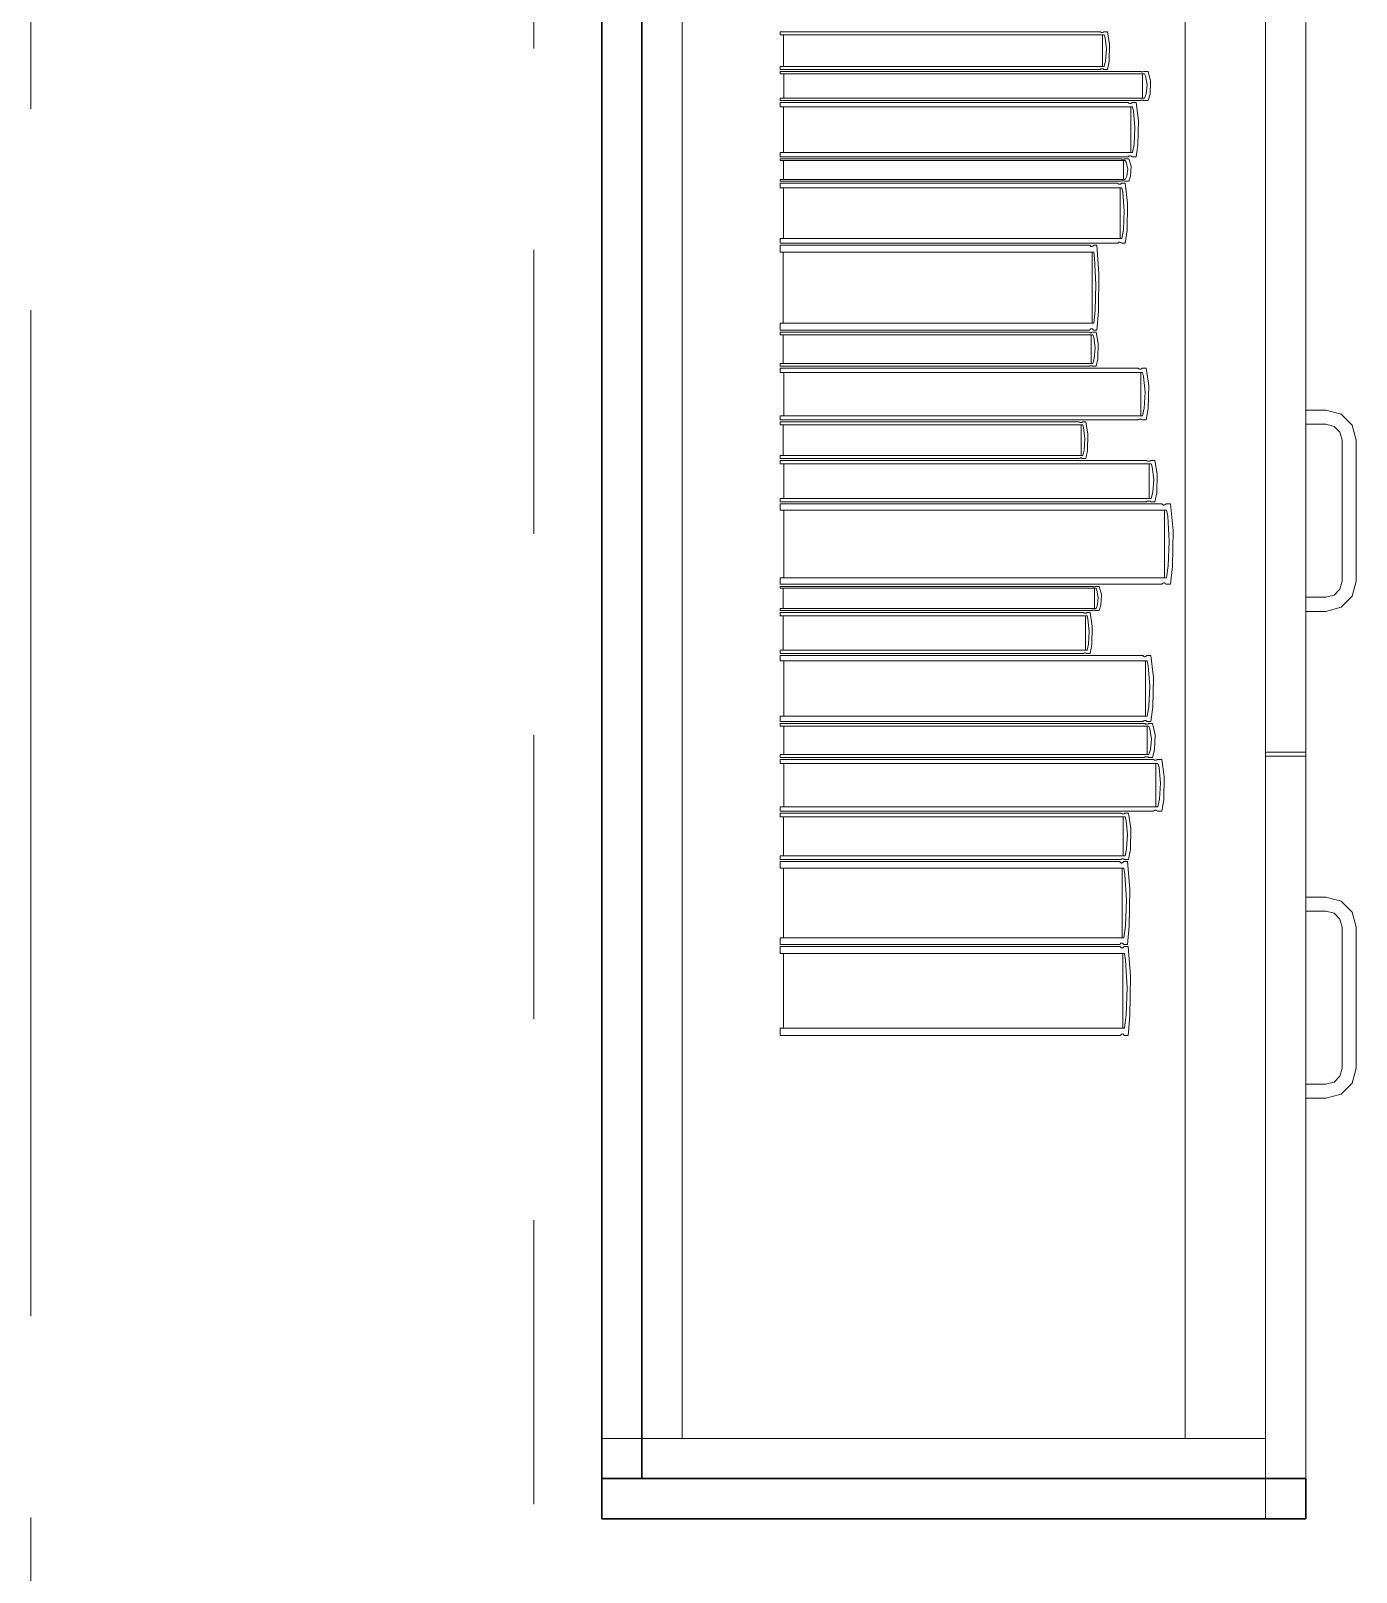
# Model space of a CAD drawing. Header units: inches. Extents: x -38 to 5698, y -33 to 92.
# Drawn here: x 115.82 to 116.479, y 38.123 to 38.889 of the extents above; entities that cross this region are included whole.
import ezdxf

# ---------------------------------------------------------------- set-up
doc = ezdxf.new("R2010")
doc.units = ezdxf.units.IN
doc.header["$MEASUREMENT"] = 0
doc.set_wipeout_variables(frame=1)
for name, pattern in [('Hidden Line', [0.195611, 0.141111, -0.0545]), ('Punto & Raya', [0.65, 0.5, -0.075, 0, -0.075]), ('Wipeout_Contour', [1, 0, -1])]:
    doc.linetypes.add(name, pattern=pattern)
for name, color, linetype in [('02 _ ARQ _ ALB _ Ejes Generales', 7, 'Continuous'), ('08 _ STR _ EXT _ 09 Vigas', 7, 'Continuous'), ('Interior - Mobiliario', 7, 'Continuous')]:
    doc.layers.add(name, color=color, linetype=linetype)

msp = doc.modelspace()

# ---------------------------------------------------------------- linework, layer by layer
at = {"layer": '02 _ ARQ _ ALB _ Ejes Generales', "color": 252, "linetype": 'Punto & Raya', "lineweight": 13}
msp.add_line((115.82, 3.05001), (115.82, 44.9), dxfattribs=at)
at = {"layer": '08 _ STR _ EXT _ 09 Vigas', "color": 251, "linetype": 'Hidden Line', "lineweight": 13}
msp.add_line((116.07, 30.2), (116.07, 39.4), dxfattribs=at)
at = {"layer": 'Interior - Mobiliario', "color": 175, "linetype": 'Continuous', "lineweight": 13}
for p, q in [((116.12373, 39.62933), (116.12373, 38.16933)), ((116.43373, 38.16933), (116.43373, 39.62933)), ((116.14373, 38.18933), (116.14373, 39.60933)), ((116.39373, 39.60933), (116.39373, 38.18933)), ((116.43373, 38.18933), (116.43373, 39.60933)), ((116.3515, 38.88833), (116.19239, 38.88833)), ((116.19239, 38.88833), (116.19239, 38.88684)), ((116.19239, 38.88684), (116.35344, 38.88684)), ((116.19402, 38.88684), (116.19402, 38.87117)), ((116.35159, 38.88826), (116.3515, 38.88833)), ((116.3518, 38.88814), (116.35159, 38.88826)), ((116.35202, 38.88806), (116.3518, 38.88814)), ((116.35226, 38.88802), (116.35202, 38.88806)), ((116.3525, 38.88802), (116.35226, 38.88802)), ((116.35273, 38.88805), (116.3525, 38.88802)), ((116.35263, 38.87117), (116.35263, 38.88684)), ((116.35296, 38.88812), (116.35273, 38.88805)), ((116.35317, 38.88823), (116.35296, 38.88812)), ((116.3533, 38.88833), (116.35317, 38.88823)), ((116.35507, 38.88833), (116.3533, 38.88833)), ((116.35344, 38.88684), (116.35393, 38.88542)), ((116.35393, 38.88542), (116.35461, 38.87971)), ((116.35616, 38.88211), (116.35507, 38.88833)), ((116.35596, 38.87377), (116.35616, 38.88211)), ((116.43373, 38.88933), (116.43373, 38.53033)), ((116.45373, 38.88933), (116.45373, 38.53033)), ((116.35461, 38.87971), (116.35419, 38.87397)), ((116.35344, 38.87117), (116.19239, 38.87117)), ((116.19239, 38.87117), (116.19239, 38.86968)), ((116.19239, 38.86968), (116.3515, 38.86968)), ((116.37131, 38.86868), (116.19239, 38.86868)), ((116.19239, 38.86868), (116.19239, 38.86752)), ((116.19239, 38.86752), (116.37349, 38.86752)), ((116.19422, 38.86752), (116.19422, 38.85532)), ((116.3515, 38.86968), (116.35163, 38.86978)), ((116.35163, 38.86978), (116.35184, 38.86989)), ((116.35184, 38.86989), (116.35207, 38.86996)), ((116.35207, 38.86996), (116.35231, 38.86999)), ((116.35231, 38.86999), (116.35255, 38.86999)), ((116.35255, 38.86999), (116.35278, 38.86995)), ((116.35278, 38.86995), (116.35301, 38.86987)), ((116.35301, 38.86987), (116.35321, 38.86975)), ((116.35321, 38.86975), (116.3533, 38.86968)), ((116.3533, 38.86968), (116.35507, 38.86968)), ((116.35419, 38.87397), (116.35344, 38.87117)), ((116.35507, 38.86968), (116.35596, 38.87377)), ((116.37141, 38.86863), (116.37131, 38.86868)), ((116.37164, 38.86854), (116.37141, 38.86863)), ((116.37189, 38.86848), (116.37164, 38.86854)), ((116.37215, 38.86844), (116.37189, 38.86848)), ((116.37242, 38.86844), (116.37215, 38.86844)), ((116.37269, 38.86847), (116.37242, 38.86844)), ((116.37258, 38.85532), (116.37258, 38.86752)), ((116.37294, 38.86852), (116.37269, 38.86847)), ((116.37318, 38.8686), (116.37294, 38.86852)), ((116.37333, 38.86868), (116.37318, 38.8686)), ((116.37532, 38.86868), (116.37333, 38.86868)), ((116.37349, 38.86752), (116.37403, 38.86642)), ((116.37655, 38.86384), (116.37532, 38.86868)), ((116.37403, 38.86642), (116.3748, 38.86197)), ((116.3748, 38.86197), (116.37433, 38.8575)), ((116.37632, 38.85735), (116.37655, 38.86384)), ((116.37349, 38.85532), (116.19239, 38.85532)), ((116.19239, 38.85532), (116.19239, 38.85416)), ((116.19239, 38.85416), (116.37131, 38.85416)), ((116.36543, 38.85316), (116.19239, 38.85316)), ((116.19239, 38.85316), (116.19239, 38.85101)), ((116.36553, 38.85306), (116.36543, 38.85316)), ((116.36575, 38.85289), (116.36553, 38.85306)), ((116.36599, 38.85278), (116.36575, 38.85289)), ((116.36625, 38.85272), (116.36599, 38.85278)), ((116.36651, 38.85271), (116.36625, 38.85272)), ((116.36677, 38.85276), (116.36651, 38.85271)), ((116.36701, 38.85286), (116.36677, 38.85276)), ((116.36724, 38.85302), (116.36701, 38.85286)), ((116.36739, 38.85316), (116.36724, 38.85302)), ((116.36931, 38.85316), (116.36739, 38.85316)), ((116.3705, 38.84418), (116.36931, 38.85316)), ((116.37131, 38.85416), (116.37146, 38.85424)), ((116.37146, 38.85424), (116.37169, 38.85432)), ((116.37169, 38.85432), (116.37195, 38.85438)), ((116.37195, 38.85438), (116.37221, 38.85441)), ((116.37221, 38.85441), (116.37248, 38.8544)), ((116.37248, 38.8544), (116.37275, 38.85437)), ((116.37275, 38.85437), (116.373, 38.85431)), ((116.373, 38.85431), (116.37323, 38.85422)), ((116.37323, 38.85422), (116.37333, 38.85416)), ((116.37333, 38.85416), (116.37532, 38.85416)), ((116.37433, 38.8575), (116.37349, 38.85532)), ((116.37532, 38.85416), (116.37632, 38.85735)), ((116.19239, 38.85101), (116.36754, 38.85101)), ((116.36666, 38.85101), (116.19416, 38.85101)), ((116.19416, 38.85101), (116.19416, 38.82839)), ((116.36666, 38.82839), (116.36666, 38.85101)), ((116.36754, 38.85101), (116.36807, 38.84897)), ((116.36807, 38.84897), (116.3688, 38.84071)), ((116.37028, 38.83214), (116.3705, 38.84418)), ((116.3688, 38.84071), (116.36835, 38.83242)), ((116.36754, 38.82839), (116.19239, 38.82839)), ((116.19239, 38.82839), (116.19239, 38.82623)), ((116.19416, 38.82839), (116.36666, 38.82839)), ((116.36835, 38.83242), (116.36754, 38.82839)), ((116.36931, 38.82623), (116.37028, 38.83214)), ((116.19239, 38.82623), (116.36543, 38.82623)), ((116.36186, 38.82523), (116.19239, 38.82523)), ((116.19239, 38.82523), (116.19239, 38.82435)), ((116.19239, 38.82435), (116.36393, 38.82435)), ((116.19412, 38.82435), (116.19412, 38.81501)), ((116.36196, 38.82519), (116.36186, 38.82523)), ((116.36217, 38.82512), (116.36196, 38.82519)), ((116.36241, 38.82508), (116.36217, 38.82512)), ((116.36266, 38.82505), (116.36241, 38.82508)), ((116.36292, 38.82505), (116.36266, 38.82505)), ((116.36317, 38.82507), (116.36292, 38.82505)), ((116.36306, 38.81501), (116.36306, 38.82435)), ((116.36341, 38.82511), (116.36317, 38.82507)), ((116.36364, 38.82518), (116.36341, 38.82511)), ((116.36378, 38.82523), (116.36364, 38.82518)), ((116.36566, 38.82523), (116.36378, 38.82523)), ((116.36393, 38.82435), (116.36444, 38.8235)), ((116.36444, 38.8235), (116.36517, 38.8201)), ((116.36543, 38.82623), (116.36557, 38.82638)), ((116.36557, 38.82638), (116.3658, 38.82653)), ((116.36683, 38.82153), (116.36566, 38.82523)), ((116.3658, 38.82653), (116.36605, 38.82664)), ((116.36605, 38.82664), (116.36631, 38.82669)), ((116.36631, 38.82669), (116.36657, 38.82668)), ((116.36657, 38.82668), (116.36682, 38.82662)), ((116.36661, 38.81656), (116.36683, 38.82153)), ((116.36682, 38.82662), (116.36707, 38.8265)), ((116.36707, 38.8265), (116.36729, 38.82634)), ((116.36729, 38.82634), (116.36739, 38.82623)), ((116.36739, 38.82623), (116.36931, 38.82623)), ((116.36393, 38.81501), (116.19239, 38.81501)), ((116.19239, 38.81501), (116.19239, 38.81412)), ((116.19239, 38.81412), (116.36186, 38.81412)), ((116.36022, 38.81312), (116.19239, 38.81312)), ((116.19239, 38.81312), (116.19239, 38.81073)), ((116.36032, 38.813), (116.36022, 38.81312)), ((116.36186, 38.81412), (116.362, 38.81418)), ((116.36212, 38.81312), (116.36198, 38.81296)), ((116.362, 38.81418), (116.36223, 38.81424)), ((116.36399, 38.81312), (116.36212, 38.81312)), ((116.36223, 38.81424), (116.36247, 38.81429)), ((116.36247, 38.81429), (116.36272, 38.81431)), ((116.36272, 38.81431), (116.36297, 38.8143)), ((116.36297, 38.8143), (116.36322, 38.81428)), ((116.36322, 38.81428), (116.36346, 38.81423)), ((116.36346, 38.81423), (116.36368, 38.81416)), ((116.36368, 38.81416), (116.36378, 38.81412)), ((116.36378, 38.81412), (116.36566, 38.81412)), ((116.36473, 38.81667), (116.36393, 38.81501)), ((116.36514, 38.80317), (116.36399, 38.81312)), ((116.36517, 38.8201), (116.36473, 38.81667)), ((116.36566, 38.81412), (116.36661, 38.81656)), ((116.19239, 38.81073), (116.36227, 38.81073)), ((116.19411, 38.81073), (116.19411, 38.78567)), ((116.36053, 38.81282), (116.36032, 38.813)), ((116.36077, 38.8127), (116.36053, 38.81282)), ((116.36102, 38.81263), (116.36077, 38.8127)), ((116.36127, 38.81262), (116.36102, 38.81263)), ((116.36152, 38.81268), (116.36127, 38.81262)), ((116.36141, 38.78567), (116.36141, 38.81073)), ((116.36176, 38.81279), (116.36152, 38.81268)), ((116.36198, 38.81296), (116.36176, 38.81279)), ((116.36227, 38.81073), (116.36278, 38.80847)), ((116.36278, 38.80847), (116.3635, 38.79932)), ((116.3635, 38.79932), (116.36306, 38.79014)), ((116.36493, 38.78983), (116.36514, 38.80317)), ((116.36306, 38.79014), (116.36227, 38.78567)), ((116.36227, 38.78567), (116.19239, 38.78567)), ((116.19239, 38.78567), (116.19239, 38.78329)), ((116.19239, 38.78329), (116.36022, 38.78329)), ((116.36022, 38.78329), (116.36036, 38.78345)), ((116.36036, 38.78345), (116.36058, 38.78362)), ((116.36058, 38.78362), (116.36082, 38.78373)), ((116.36082, 38.78373), (116.36107, 38.78378)), ((116.36107, 38.78378), (116.36133, 38.78378)), ((116.36133, 38.78378), (116.36158, 38.78371)), ((116.36158, 38.78371), (116.36181, 38.78358)), ((116.36181, 38.78358), (116.36203, 38.7834)), ((116.36203, 38.7834), (116.36212, 38.78329)), ((116.36212, 38.78329), (116.36399, 38.78329)), ((116.36399, 38.78329), (116.36493, 38.78983)), ((116.34637, 38.78229), (116.19239, 38.78229)), ((116.19239, 38.78229), (116.19239, 38.77891)), ((116.19239, 38.77891), (116.34826, 38.77891)), ((116.19397, 38.77891), (116.19397, 38.74347)), ((116.34646, 38.78212), (116.34637, 38.78229)), ((116.34666, 38.78187), (116.34646, 38.78212)), ((116.34688, 38.78169), (116.34666, 38.78187)), ((116.3471, 38.78159), (116.34688, 38.78169)), ((116.34734, 38.78158), (116.3471, 38.78159)), ((116.34757, 38.78166), (116.34734, 38.78158)), ((116.34747, 38.74347), (116.34747, 38.77891)), ((116.34779, 38.78182), (116.34757, 38.78166)), ((116.34799, 38.78206), (116.34779, 38.78182)), ((116.34812, 38.78229), (116.34799, 38.78206)), ((116.34983, 38.78229), (116.34812, 38.78229)), ((116.34826, 38.77891), (116.34872, 38.77571)), ((116.34872, 38.77571), (116.34938, 38.76277)), ((116.35089, 38.76822), (116.34983, 38.78229)), ((116.35069, 38.74935), (116.35089, 38.76822)), ((116.34938, 38.76277), (116.34898, 38.74979)), ((116.34898, 38.74979), (116.34826, 38.74347)), ((116.34983, 38.74009), (116.35069, 38.74935)), ((116.34826, 38.74347), (116.19239, 38.74347)), ((116.19239, 38.74347), (116.19239, 38.74009)), ((116.19239, 38.74009), (116.34637, 38.74009)), ((116.346, 38.73909), (116.19239, 38.73909)), ((116.19239, 38.73909), (116.19239, 38.73773)), ((116.19239, 38.73773), (116.34787, 38.73773)), ((116.19396, 38.73773), (116.19396, 38.72347)), ((116.34608, 38.73903), (116.346, 38.73909)), ((116.34628, 38.73892), (116.34608, 38.73903)), ((116.3465, 38.73885), (116.34628, 38.73892)), ((116.34637, 38.74009), (116.3465, 38.74032)), ((116.3465, 38.74032), (116.34671, 38.74056)), ((116.34672, 38.73881), (116.3465, 38.73885)), ((116.34671, 38.74056), (116.34693, 38.74072)), ((116.34696, 38.73881), (116.34672, 38.73881)), ((116.34693, 38.74072), (116.34716, 38.7408)), ((116.34719, 38.73884), (116.34696, 38.73881)), ((116.34709, 38.72347), (116.34709, 38.73773)), ((116.34716, 38.7408), (116.34739, 38.74079)), ((116.3474, 38.7389), (116.34719, 38.73884)), ((116.34739, 38.74079), (116.34762, 38.74069)), ((116.34761, 38.739), (116.3474, 38.7389)), ((116.34774, 38.73909), (116.34761, 38.739)), ((116.34762, 38.74069), (116.34783, 38.74051)), ((116.34944, 38.73909), (116.34774, 38.73909)), ((116.34783, 38.74051), (116.34803, 38.74026)), ((116.34787, 38.73773), (116.34834, 38.73645)), ((116.34803, 38.74026), (116.34812, 38.74009)), ((116.34812, 38.74009), (116.34983, 38.74009)), ((116.34834, 38.73645), (116.34899, 38.73124)), ((116.3505, 38.73343), (116.34944, 38.73909)), ((116.34899, 38.73124), (116.34859, 38.72601)), ((116.3503, 38.72584), (116.3505, 38.73343)), ((116.34787, 38.72347), (116.19239, 38.72347)), ((116.19239, 38.72347), (116.19239, 38.72211)), ((116.19239, 38.72211), (116.346, 38.72211)), ((116.346, 38.72211), (116.34613, 38.7222)), ((116.34613, 38.7222), (116.34633, 38.7223)), ((116.34633, 38.7223), (116.34655, 38.72236)), ((116.34655, 38.72236), (116.34678, 38.72239)), ((116.34678, 38.72239), (116.34701, 38.72239)), ((116.34701, 38.72239), (116.34723, 38.72235)), ((116.34723, 38.72235), (116.34745, 38.72228)), ((116.34745, 38.72228), (116.34765, 38.72218)), ((116.34765, 38.72218), (116.34774, 38.72211)), ((116.34774, 38.72211), (116.34944, 38.72211)), ((116.34859, 38.72601), (116.34787, 38.72347)), ((116.34944, 38.72211), (116.3503, 38.72584)), ((116.37038, 38.72111), (116.19239, 38.72111)), ((116.19239, 38.72111), (116.19239, 38.71906)), ((116.19239, 38.71906), (116.37256, 38.71906)), ((116.19421, 38.71906), (116.19421, 38.69751)), ((116.37048, 38.72101), (116.37038, 38.72111)), ((116.37071, 38.72086), (116.37048, 38.72101)), ((116.37096, 38.72075), (116.37071, 38.72086)), ((116.37123, 38.72069), (116.37096, 38.72075)), ((116.3715, 38.72068), (116.37123, 38.72069)), ((116.37176, 38.72073), (116.3715, 38.72068)), ((116.37165, 38.69751), (116.37165, 38.71906)), ((116.37201, 38.72083), (116.37176, 38.72073)), ((116.37225, 38.72097), (116.37201, 38.72083)), ((116.3724, 38.72111), (116.37225, 38.72097)), ((116.37438, 38.72111), (116.3724, 38.72111)), ((116.37256, 38.71906), (116.3731, 38.71711)), ((116.3731, 38.71711), (116.37386, 38.70925)), ((116.3756, 38.71256), (116.37438, 38.72111)), ((116.37386, 38.70925), (116.37339, 38.70135)), ((116.37537, 38.70108), (116.3756, 38.71256)), ((116.37339, 38.70135), (116.37256, 38.69751)), ((116.37438, 38.69546), (116.37537, 38.70108)), ((116.46373, 38.70033), (116.45373, 38.70033)), ((116.45373, 38.70033), (116.45373, 38.69333)), ((116.47123, 38.69832), (116.46373, 38.70033)), ((116.47672, 38.69283), (116.47123, 38.69832)), ((116.37256, 38.69751), (116.19239, 38.69751)), ((116.19239, 38.69751), (116.19239, 38.69546)), ((116.19239, 38.69546), (116.37038, 38.69546)), ((116.34101, 38.69446), (116.19239, 38.69446)), ((116.19239, 38.69446), (116.19239, 38.693)), ((116.19239, 38.693), (116.34282, 38.693)), ((116.19391, 38.693), (116.19391, 38.67772)), ((116.34109, 38.69439), (116.34101, 38.69446)), ((116.34128, 38.69428), (116.34109, 38.69439)), ((116.34149, 38.6942), (116.34128, 38.69428)), ((116.34171, 38.69416), (116.34149, 38.6942)), ((116.34194, 38.69415), (116.34171, 38.69416)), ((116.34216, 38.69419), (116.34194, 38.69415)), ((116.34206, 38.67772), (116.34206, 38.693)), ((116.34237, 38.69426), (116.34216, 38.69419)), ((116.34257, 38.69436), (116.34237, 38.69426)), ((116.34269, 38.69446), (116.34257, 38.69436)), ((116.34434, 38.69446), (116.34269, 38.69446)), ((116.34282, 38.693), (116.34327, 38.69162)), ((116.34327, 38.69162), (116.34391, 38.68604)), ((116.34536, 38.68839), (116.34434, 38.69446)), ((116.37038, 38.69546), (116.37053, 38.69559)), ((116.37053, 38.69559), (116.37077, 38.69574)), ((116.37077, 38.69574), (116.37102, 38.69584)), ((116.37102, 38.69584), (116.37129, 38.69589)), ((116.37129, 38.69589), (116.37155, 38.69588)), ((116.37155, 38.69588), (116.37182, 38.69582)), ((116.37182, 38.69582), (116.37207, 38.69571)), ((116.37207, 38.69571), (116.3723, 38.69556)), ((116.3723, 38.69556), (116.3724, 38.69546)), ((116.3724, 38.69546), (116.37438, 38.69546)), ((116.45373, 38.69333), (116.46373, 38.69333)), ((116.46373, 38.69333), (116.46773, 38.69226)), ((116.46773, 38.69226), (116.47066, 38.68933)), ((116.47873, 38.68533), (116.47672, 38.69283)), ((116.34391, 38.68604), (116.34352, 38.68044)), ((116.34517, 38.68025), (116.34536, 38.68839)), ((116.47066, 38.68933), (116.47173, 38.68533)), ((116.47173, 38.68533), (116.47173, 38.61533)), ((116.47873, 38.61533), (116.47873, 38.68533)), ((116.34282, 38.67772), (116.19239, 38.67772)), ((116.19239, 38.67772), (116.19239, 38.67626)), ((116.19239, 38.67626), (116.34101, 38.67626)), ((116.37454, 38.67526), (116.19239, 38.67526)), ((116.19239, 38.67526), (116.19239, 38.67363)), ((116.34101, 38.67626), (116.34113, 38.67636)), ((116.34113, 38.67636), (116.34133, 38.67647)), ((116.34133, 38.67647), (116.34154, 38.67653)), ((116.34154, 38.67653), (116.34176, 38.67657)), ((116.34176, 38.67657), (116.34199, 38.67656)), ((116.34199, 38.67656), (116.34221, 38.67652)), ((116.34221, 38.67652), (116.34241, 38.67645)), ((116.34241, 38.67645), (116.34261, 38.67633)), ((116.34261, 38.67633), (116.34269, 38.67626)), ((116.34269, 38.67626), (116.34434, 38.67626)), ((116.34352, 38.68044), (116.34282, 38.67772)), ((116.34434, 38.67626), (116.34517, 38.68025)), ((116.37465, 38.67518), (116.37454, 38.67526)), ((116.37488, 38.67506), (116.37465, 38.67518)), ((116.37661, 38.67526), (116.37645, 38.67515)), ((116.37863, 38.67526), (116.37661, 38.67526)), ((116.37988, 38.66844), (116.37863, 38.67526)), ((116.19239, 38.67363), (116.37677, 38.67363)), ((116.19425, 38.67363), (116.19425, 38.65645)), ((116.37514, 38.67497), (116.37488, 38.67506)), ((116.37541, 38.67493), (116.37514, 38.67497)), ((116.37568, 38.67492), (116.37541, 38.67493)), ((116.37595, 38.67496), (116.37568, 38.67492)), ((116.37584, 38.65645), (116.37584, 38.67363)), ((116.37621, 38.67504), (116.37595, 38.67496)), ((116.37645, 38.67515), (116.37621, 38.67504)), ((116.37677, 38.67363), (116.37732, 38.67208)), ((116.37732, 38.67208), (116.3781, 38.66581)), ((116.37965, 38.6593), (116.37988, 38.66844)), ((116.3781, 38.66581), (116.37762, 38.65951)), ((116.37677, 38.65645), (116.19239, 38.65645)), ((116.19239, 38.65645), (116.19239, 38.65481)), ((116.19239, 38.65481), (116.37454, 38.65481)), ((116.38214, 38.65381), (116.19239, 38.65381)), ((116.19239, 38.65381), (116.19239, 38.65061)), ((116.37454, 38.65481), (116.3747, 38.65492)), ((116.3747, 38.65492), (116.37494, 38.65504)), ((116.37494, 38.65504), (116.3752, 38.65512)), ((116.3752, 38.65512), (116.37547, 38.65516)), ((116.37547, 38.65516), (116.37574, 38.65515)), ((116.37574, 38.65515), (116.37601, 38.6551)), ((116.37601, 38.6551), (116.37627, 38.65502)), ((116.37627, 38.65502), (116.3765, 38.65489)), ((116.3765, 38.65489), (116.37661, 38.65481)), ((116.37661, 38.65481), (116.37863, 38.65481)), ((116.37762, 38.65951), (116.37677, 38.65645)), ((116.37863, 38.65481), (116.37965, 38.6593)), ((116.38225, 38.65366), (116.38214, 38.65381)), ((116.38249, 38.65342), (116.38225, 38.65366)), ((116.38276, 38.65325), (116.38249, 38.65342)), ((116.38304, 38.65315), (116.38276, 38.65325)), ((116.38333, 38.65314), (116.38304, 38.65315)), ((116.38361, 38.65322), (116.38333, 38.65314)), ((116.38388, 38.65337), (116.38361, 38.65322)), ((116.38413, 38.6536), (116.38388, 38.65337)), ((116.38429, 38.65381), (116.38413, 38.6536)), ((116.3864, 38.65381), (116.38429, 38.65381)), ((116.3877, 38.64046), (116.3864, 38.65381)), ((116.19239, 38.65061), (116.38446, 38.65061)), ((116.19433, 38.65061), (116.19433, 38.61697)), ((116.38349, 38.61697), (116.38349, 38.65061)), ((116.38446, 38.65061), (116.38504, 38.64757)), ((116.38504, 38.64757), (116.38585, 38.63529)), ((116.38746, 38.62255), (116.3877, 38.64046)), ((116.38585, 38.63529), (116.38535, 38.62296)), ((116.38535, 38.62296), (116.38446, 38.61697)), ((116.3864, 38.61376), (116.38746, 38.62255)), ((116.38446, 38.61697), (116.19239, 38.61697)), ((116.19239, 38.61697), (116.19239, 38.61376)), ((116.38214, 38.61376), (116.3823, 38.61398)), ((116.3823, 38.61398), (116.38255, 38.6142)), ((116.38255, 38.6142), (116.38282, 38.61436)), ((116.38282, 38.61436), (116.38311, 38.61443)), ((116.38311, 38.61443), (116.38339, 38.61442)), ((116.38339, 38.61442), (116.38367, 38.61433)), ((116.38367, 38.61433), (116.38394, 38.61416)), ((116.38394, 38.61416), (116.38418, 38.61392)), ((116.38418, 38.61392), (116.38429, 38.61376)), ((116.47173, 38.61533), (116.47066, 38.61133)), ((116.47672, 38.60783), (116.47873, 38.61533)), ((116.19239, 38.61376), (116.38214, 38.61376)), ((116.34754, 38.61276), (116.19239, 38.61276)), ((116.19239, 38.61276), (116.19239, 38.6118)), ((116.19239, 38.6118), (116.34943, 38.6118)), ((116.19398, 38.6118), (116.19398, 38.60169)), ((116.34762, 38.61271), (116.34754, 38.61276)), ((116.34782, 38.61264), (116.34762, 38.61271)), ((116.34804, 38.61259), (116.34782, 38.61264)), ((116.34827, 38.61256), (116.34804, 38.61259)), ((116.3485, 38.61256), (116.34827, 38.61256)), ((116.34874, 38.61258), (116.3485, 38.61256)), ((116.34864, 38.60169), (116.34864, 38.6118)), ((116.34896, 38.61263), (116.34874, 38.61258)), ((116.34916, 38.6127), (116.34896, 38.61263)), ((116.34929, 38.61276), (116.34916, 38.6127)), ((116.35102, 38.61276), (116.34929, 38.61276)), ((116.34943, 38.6118), (116.3499, 38.61088)), ((116.3499, 38.61088), (116.35056, 38.60719)), ((116.35056, 38.60719), (116.35016, 38.60349)), ((116.35208, 38.60875), (116.35102, 38.61276)), ((116.35188, 38.60336), (116.35208, 38.60875)), ((116.38429, 38.61376), (116.3864, 38.61376)), ((116.45373, 38.60733), (116.45373, 38.60033)), ((116.46373, 38.60733), (116.45373, 38.60733)), ((116.46773, 38.6084), (116.46373, 38.60733)), ((116.47066, 38.61133), (116.46773, 38.6084)), ((116.47123, 38.60234), (116.47672, 38.60783)), ((116.34943, 38.60169), (116.19239, 38.60169)), ((116.19239, 38.60169), (116.19239, 38.60072)), ((116.19239, 38.60072), (116.34754, 38.60072)), ((116.34312, 38.59972), (116.19239, 38.59972)), ((116.19239, 38.59972), (116.19239, 38.59809)), ((116.34321, 38.59964), (116.34312, 38.59972)), ((116.3434, 38.59952), (116.34321, 38.59964)), ((116.34361, 38.59943), (116.3434, 38.59952)), ((116.34384, 38.59939), (116.34361, 38.59943)), ((116.34406, 38.59938), (116.34384, 38.59939)), ((116.34429, 38.59942), (116.34406, 38.59938)), ((116.3445, 38.5995), (116.34429, 38.59942)), ((116.3447, 38.59961), (116.3445, 38.5995)), ((116.34483, 38.59972), (116.3447, 38.59961)), ((116.3465, 38.59972), (116.34483, 38.59972)), ((116.34754, 38.59293), (116.3465, 38.59972)), ((116.34754, 38.60072), (116.34767, 38.60079)), ((116.34767, 38.60079), (116.34787, 38.60086)), ((116.34787, 38.60086), (116.34809, 38.6009)), ((116.34809, 38.6009), (116.34832, 38.60092)), ((116.34832, 38.60092), (116.34856, 38.60092)), ((116.34856, 38.60092), (116.34879, 38.60089)), ((116.34879, 38.60089), (116.349, 38.60084)), ((116.349, 38.60084), (116.3492, 38.60077)), ((116.3492, 38.60077), (116.34929, 38.60072)), ((116.34929, 38.60072), (116.35102, 38.60072)), ((116.35016, 38.60349), (116.34943, 38.60169)), ((116.35102, 38.60072), (116.35188, 38.60336)), ((116.45373, 38.60033), (116.46373, 38.60033)), ((116.46373, 38.60033), (116.47123, 38.60234)), ((116.19239, 38.59809), (116.34496, 38.59809)), ((116.19393, 38.59809), (116.19393, 38.58097)), ((116.34419, 38.58097), (116.34419, 38.59809)), ((116.34496, 38.59809), (116.34542, 38.59655)), ((116.34542, 38.59655), (116.34606, 38.5903)), ((116.34735, 38.58381), (116.34754, 38.59293)), ((116.34567, 38.58403), (116.34496, 38.58097)), ((116.34606, 38.5903), (116.34567, 38.58403)), ((116.3465, 38.57934), (116.34735, 38.58381)), ((116.34496, 38.58097), (116.19239, 38.58097)), ((116.19239, 38.58097), (116.19239, 38.57934)), ((116.19239, 38.57934), (116.34312, 38.57934)), ((116.37269, 38.57834), (116.19239, 38.57834)), ((116.19239, 38.57834), (116.19239, 38.57572)), ((116.19239, 38.57572), (116.37489, 38.57572)), ((116.19423, 38.57572), (116.19423, 38.54817)), ((116.34312, 38.57934), (116.34325, 38.57945)), ((116.34325, 38.57945), (116.34345, 38.57957)), ((116.34345, 38.57957), (116.34366, 38.57965)), ((116.34366, 38.57965), (116.34389, 38.57968)), ((116.34389, 38.57968), (116.34411, 38.57968)), ((116.34411, 38.57968), (116.34434, 38.57963)), ((116.34434, 38.57963), (116.34455, 38.57955)), ((116.34455, 38.57955), (116.34474, 38.57942)), ((116.34474, 38.57942), (116.34483, 38.57934)), ((116.34483, 38.57934), (116.3465, 38.57934)), ((116.37279, 38.57822), (116.37269, 38.57834)), ((116.37302, 38.57802), (116.37279, 38.57822)), ((116.37327, 38.57788), (116.37302, 38.57802)), ((116.37354, 38.5778), (116.37327, 38.57788)), ((116.37381, 38.5778), (116.37354, 38.5778)), ((116.37408, 38.57786), (116.37381, 38.5778)), ((116.37397, 38.54817), (116.37397, 38.57572)), ((116.37434, 38.57798), (116.37408, 38.57786)), ((116.37458, 38.57817), (116.37434, 38.57798)), ((116.37473, 38.57834), (116.37458, 38.57817)), ((116.37673, 38.57834), (116.37473, 38.57834)), ((116.37489, 38.57572), (116.37543, 38.57323)), ((116.37797, 38.56741), (116.37673, 38.57834)), ((116.37543, 38.57323), (116.3762, 38.56318)), ((116.3762, 38.56318), (116.37574, 38.55308)), ((116.37774, 38.55274), (116.37797, 38.56741)), ((116.37574, 38.55308), (116.37489, 38.54817)), ((116.37673, 38.54554), (116.37774, 38.55274)), ((116.37489, 38.54817), (116.19239, 38.54817)), ((116.19239, 38.54817), (116.19239, 38.54554)), ((116.19239, 38.54554), (116.37269, 38.54554)), ((116.37269, 38.54554), (116.37284, 38.54572)), ((116.37284, 38.54572), (116.37308, 38.54591)), ((116.37308, 38.54591), (116.37333, 38.54603)), ((116.37333, 38.54603), (116.3736, 38.54609)), ((116.3736, 38.54609), (116.37387, 38.54609)), ((116.37387, 38.54609), (116.37414, 38.54601)), ((116.37414, 38.54601), (116.37439, 38.54587)), ((116.37439, 38.54587), (116.37463, 38.54567)), ((116.37463, 38.54567), (116.37473, 38.54554)), ((116.37473, 38.54554), (116.37673, 38.54554)), ((116.37348, 38.54454), (116.19239, 38.54454)), ((116.19239, 38.54454), (116.19239, 38.5432)), ((116.19239, 38.5432), (116.3757, 38.5432)), ((116.19424, 38.5432), (116.19424, 38.52912)), ((116.37359, 38.54448), (116.37348, 38.54454)), ((116.37382, 38.54438), (116.37359, 38.54448)), ((116.37407, 38.54431), (116.37382, 38.54438)), ((116.37434, 38.54427), (116.37407, 38.54431)), ((116.37461, 38.54426), (116.37434, 38.54427)), ((116.37488, 38.5443), (116.37461, 38.54426)), ((116.37477, 38.52912), (116.37477, 38.5432)), ((116.37514, 38.54436), (116.37488, 38.5443)), ((116.37538, 38.54446), (116.37514, 38.54436)), ((116.37553, 38.54454), (116.37538, 38.54446)), ((116.37755, 38.54454), (116.37553, 38.54454)), ((116.3757, 38.5432), (116.37624, 38.54193)), ((116.37624, 38.54193), (116.37702, 38.53679)), ((116.37879, 38.53895), (116.37755, 38.54454)), ((116.37856, 38.53146), (116.37879, 38.53895)), ((116.37655, 38.53163), (116.3757, 38.52912)), ((116.37702, 38.53679), (116.37655, 38.53163)), ((116.37755, 38.52778), (116.37856, 38.53146)), ((116.45373, 38.53033), (116.43373, 38.53033)), ((116.3757, 38.52912), (116.19239, 38.52912)), ((116.19239, 38.52912), (116.19239, 38.52778)), ((116.19239, 38.52778), (116.37348, 38.52778)), ((116.37793, 38.52678), (116.19239, 38.52678)), ((116.19239, 38.52678), (116.19239, 38.52472)), ((116.19239, 38.52472), (116.38019, 38.52472)), ((116.19429, 38.52472), (116.19429, 38.5031)), ((116.37348, 38.52778), (116.37364, 38.52787)), ((116.37364, 38.52787), (116.37387, 38.52797)), ((116.37387, 38.52797), (116.37413, 38.52803)), ((116.37413, 38.52803), (116.3744, 38.52806)), ((116.3744, 38.52806), (116.37468, 38.52806)), ((116.37468, 38.52806), (116.37494, 38.52802)), ((116.37494, 38.52802), (116.3752, 38.52795)), ((116.3752, 38.52795), (116.37543, 38.52784)), ((116.37543, 38.52784), (116.37553, 38.52778)), ((116.37553, 38.52778), (116.37755, 38.52778)), ((116.37803, 38.52668), (116.37793, 38.52678)), ((116.37827, 38.52652), (116.37803, 38.52668)), ((116.37853, 38.52641), (116.37827, 38.52652)), ((116.37881, 38.52636), (116.37853, 38.52641)), ((116.37909, 38.52635), (116.37881, 38.52636)), ((116.37936, 38.5264), (116.37909, 38.52635)), ((116.37924, 38.5031), (116.37924, 38.52472)), ((116.37963, 38.52649), (116.37936, 38.5264)), ((116.37987, 38.52664), (116.37963, 38.52649)), ((116.38003, 38.52678), (116.37987, 38.52664)), ((116.38209, 38.52678), (116.38003, 38.52678)), ((116.38019, 38.52472), (116.38076, 38.52277)), ((116.38076, 38.52277), (116.38155, 38.51488)), ((116.38336, 38.5182), (116.38209, 38.52678)), ((116.45373, 38.52833), (116.43373, 38.52833)), ((116.38155, 38.51488), (116.38106, 38.50695)), ((116.38313, 38.50668), (116.38336, 38.5182)), ((116.38106, 38.50695), (116.38019, 38.5031)), ((116.38209, 38.50104), (116.38313, 38.50668)), ((116.38019, 38.5031), (116.19239, 38.5031)), ((116.19239, 38.5031), (116.19239, 38.50104)), ((116.19239, 38.50104), (116.37793, 38.50104)), ((116.3618, 38.50004), (116.19239, 38.50004)), ((116.19239, 38.50004), (116.19239, 38.49819)), ((116.36189, 38.49995), (116.3618, 38.50004)), ((116.36211, 38.49981), (116.36189, 38.49995)), ((116.36235, 38.49971), (116.36211, 38.49981)), ((116.3626, 38.49966), (116.36235, 38.49971)), ((116.36285, 38.49965), (116.3626, 38.49966)), ((116.36311, 38.49969), (116.36285, 38.49965)), ((116.36335, 38.49978), (116.36311, 38.49969)), ((116.36357, 38.49991), (116.36335, 38.49978)), ((116.36371, 38.50004), (116.36357, 38.49991)), ((116.3656, 38.50004), (116.36371, 38.50004)), ((116.36676, 38.49234), (116.3656, 38.50004)), ((116.37793, 38.50104), (116.37808, 38.50118)), ((116.37808, 38.50118), (116.37833, 38.50132)), ((116.37833, 38.50132), (116.37859, 38.50142)), ((116.37859, 38.50142), (116.37887, 38.50147)), ((116.37887, 38.50147), (116.37915, 38.50146)), ((116.37915, 38.50146), (116.37942, 38.5014)), ((116.37942, 38.5014), (116.37968, 38.50129)), ((116.37968, 38.50129), (116.37992, 38.50114)), ((116.37992, 38.50114), (116.38003, 38.50104)), ((116.38003, 38.50104), (116.38209, 38.50104)), ((116.19239, 38.49819), (116.36386, 38.49819)), ((116.19412, 38.49819), (116.19412, 38.47879)), ((116.363, 38.47879), (116.363, 38.49819)), ((116.36386, 38.49819), (116.36438, 38.49644)), ((116.36438, 38.49644), (116.3651, 38.48936)), ((116.36654, 38.48201), (116.36676, 38.49234)), ((116.3651, 38.48936), (116.36466, 38.48225)), ((116.36386, 38.47879), (116.19239, 38.47879)), ((116.19239, 38.47879), (116.19239, 38.47695)), ((116.19239, 38.47695), (116.3618, 38.47695)), ((116.3618, 38.47695), (116.36194, 38.47707)), ((116.36194, 38.47707), (116.36216, 38.4772)), ((116.36216, 38.4772), (116.3624, 38.47729)), ((116.3624, 38.47729), (116.36265, 38.47733)), ((116.36265, 38.47733), (116.36291, 38.47733)), ((116.36291, 38.47733), (116.36316, 38.47727)), ((116.36316, 38.47727), (116.3634, 38.47718)), ((116.3634, 38.47718), (116.36362, 38.47704)), ((116.36362, 38.47704), (116.36371, 38.47695)), ((116.36371, 38.47695), (116.3656, 38.47695)), ((116.36466, 38.48225), (116.36386, 38.47879)), ((116.3656, 38.47695), (116.36654, 38.48201)), ((116.36122, 38.47595), (116.19239, 38.47595)), ((116.19239, 38.47595), (116.19239, 38.47265)), ((116.19239, 38.47265), (116.36328, 38.47265)), ((116.19412, 38.47265), (116.19412, 38.43808)), ((116.36132, 38.47579), (116.36122, 38.47595)), ((116.36153, 38.47554), (116.36132, 38.47579)), ((116.36177, 38.47536), (116.36153, 38.47554)), ((116.36202, 38.47527), (116.36177, 38.47536)), ((116.36228, 38.47526), (116.36202, 38.47527)), ((116.36253, 38.47533), (116.36228, 38.47526)), ((116.36242, 38.43808), (116.36242, 38.47265)), ((116.36277, 38.47549), (116.36253, 38.47533)), ((116.36299, 38.47573), (116.36277, 38.47549)), ((116.36313, 38.47595), (116.36299, 38.47573)), ((116.36501, 38.47595), (116.36313, 38.47595)), ((116.36328, 38.47265), (116.36379, 38.46953)), ((116.36379, 38.46953), (116.36451, 38.45691)), ((116.36617, 38.46222), (116.36501, 38.47595)), ((116.36595, 38.44381), (116.36617, 38.46222)), ((116.36451, 38.45691), (116.36408, 38.44424)), ((116.45373, 38.45833), (116.46373, 38.45833)), ((116.45373, 38.45133), (116.45373, 38.45833)), ((116.46373, 38.45833), (116.47123, 38.45632)), ((116.47123, 38.45632), (116.47672, 38.45083)), ((116.46373, 38.45133), (116.45373, 38.45133)), ((116.46773, 38.45026), (116.46373, 38.45133)), ((116.47066, 38.44733), (116.46773, 38.45026)), ((116.47173, 38.44333), (116.47066, 38.44733)), ((116.47672, 38.45083), (116.47873, 38.44333)), ((116.36328, 38.43808), (116.19239, 38.43808)), ((116.19239, 38.43808), (116.19239, 38.43479)), ((116.36408, 38.44424), (116.36328, 38.43808)), ((116.36501, 38.43479), (116.36595, 38.44381)), ((116.47173, 38.37333), (116.47173, 38.44333)), ((116.47873, 38.44333), (116.47873, 38.37333)), ((116.19239, 38.43479), (116.36122, 38.43479)), ((116.36156, 38.43379), (116.19239, 38.43379)), ((116.19239, 38.43379), (116.19239, 38.43025)), ((116.19239, 38.43025), (116.36363, 38.43025)), ((116.19412, 38.43025), (116.19412, 38.39314)), ((116.36122, 38.43479), (116.36136, 38.43501)), ((116.36136, 38.43501), (116.36158, 38.43524)), ((116.36166, 38.43362), (116.36156, 38.43379)), ((116.36158, 38.43524), (116.36183, 38.4354)), ((116.36187, 38.43335), (116.36166, 38.43362)), ((116.36183, 38.4354), (116.36208, 38.43548)), ((116.36211, 38.43316), (116.36187, 38.43335)), ((116.36208, 38.43548), (116.36233, 38.43547)), ((116.36236, 38.43306), (116.36211, 38.43316)), ((116.36233, 38.43547), (116.36258, 38.43537)), ((116.36262, 38.43305), (116.36236, 38.43306)), ((116.36258, 38.43537), (116.36282, 38.4352)), ((116.36287, 38.43313), (116.36262, 38.43305)), ((116.36276, 38.39314), (116.36276, 38.43025)), ((116.36282, 38.4352), (116.36304, 38.43495)), ((116.36311, 38.4333), (116.36287, 38.43313)), ((116.36304, 38.43495), (116.36313, 38.43479)), ((116.36333, 38.43355), (116.36311, 38.4333)), ((116.36313, 38.43479), (116.36501, 38.43479)), ((116.36348, 38.43379), (116.36333, 38.43355)), ((116.36536, 38.43379), (116.36348, 38.43379)), ((116.36363, 38.43025), (116.36414, 38.4269)), ((116.36652, 38.41905), (116.36536, 38.43379)), ((116.36414, 38.4269), (116.36486, 38.41335)), ((116.3663, 38.39929), (116.36652, 38.41905)), ((116.36486, 38.41335), (116.36442, 38.39975)), ((116.36442, 38.39975), (116.36363, 38.39314)), ((116.36363, 38.39314), (116.19239, 38.39314)), ((116.19239, 38.39314), (116.19239, 38.3896)), ((116.36536, 38.3896), (116.3663, 38.39929)), ((116.19239, 38.3896), (116.36156, 38.3896)), ((116.36156, 38.3896), (116.3617, 38.38984)), ((116.3617, 38.38984), (116.36192, 38.39009)), ((116.36192, 38.39009), (116.36217, 38.39026)), ((116.36217, 38.39026), (116.36242, 38.39034)), ((116.36242, 38.39034), (116.36267, 38.39033)), ((116.36267, 38.39033), (116.36292, 38.39023)), ((116.36292, 38.39023), (116.36316, 38.39004)), ((116.36316, 38.39004), (116.36338, 38.38977)), ((116.36338, 38.38977), (116.36348, 38.3896)), ((116.36348, 38.3896), (116.36536, 38.3896)), ((116.46773, 38.3664), (116.47066, 38.36933)), ((116.47066, 38.36933), (116.47173, 38.37333)), ((116.47873, 38.37333), (116.47672, 38.36583)), ((116.45373, 38.36533), (116.46373, 38.36533)), ((116.45373, 38.35833), (116.45373, 38.36533)), ((116.46373, 38.36533), (116.46773, 38.3664)), ((116.47672, 38.36583), (116.47123, 38.36034)), ((116.46373, 38.35833), (116.45373, 38.35833)), ((116.47123, 38.36034), (116.46373, 38.35833)), ((116.14373, 38.18933), (116.39373, 38.18933)), ((116.39373, 38.18933), (116.43373, 38.18933)), ((116.12373, 38.16933), (116.43373, 38.16933))]:
    msp.add_line(p, q, dxfattribs=at)

# ---------------------------------------------------------------- next in the draw order: wipeouts: each hides what was drawn before it
at = {"color": 254, "linetype": 'Wipeout_Contour', "lineweight": 0, "ltscale": 3314.347173}
msp.add_wipeout([(116.12373, 38.16933), (116.12373, 39.62933), (116.10373, 39.62933), (116.10373, 38.16933)], dxfattribs=at).dxf.layer = 'Interior - Mobiliario'

# ---------------------------------------------------------------- next in the draw order: linework, layer by layer
at = {"layer": 'Interior - Mobiliario', "color": 175, "linetype": 'Continuous', "lineweight": 30}
for p, q in [((116.10373, 39.62933), (116.10373, 38.16933)), ((116.12373, 39.62933), (116.12373, 38.16933)), ((116.12373, 38.16933), (116.10373, 38.16933))]:
    msp.add_line(p, q, dxfattribs=at)
at = {"layer": 'Interior - Mobiliario', "color": 175, "linetype": 'Continuous', "lineweight": 13}
for p, q in [((116.10373, 39.62933), (116.10373, 38.16933)), ((116.12373, 38.16933), (116.12373, 39.62933)), ((116.10373, 39.60933), (116.10373, 38.18933)), ((116.10373, 38.18933), (116.14373, 38.18933)), ((116.10373, 38.16933), (116.12373, 38.16933))]:
    msp.add_line(p, q, dxfattribs=at)

# ---------------------------------------------------------------- next in the draw order: wipeouts: each hides what was drawn before it
at = {"color": 254, "linetype": 'Wipeout_Contour', "lineweight": 0, "ltscale": 3314.86761}
msp.add_wipeout([(116.45373, 38.14933), (116.45373, 38.16933), (116.10373, 38.16933), (116.10373, 38.14933)], dxfattribs=at).dxf.layer = 'Interior - Mobiliario'

# ---------------------------------------------------------------- next in the draw order: linework, layer by layer
at = {"layer": 'Interior - Mobiliario', "color": 175, "linetype": 'Continuous', "lineweight": 13}
for p, q in [((116.10373, 38.14933), (116.10373, 39.64933)), ((116.45373, 39.64933), (116.45373, 38.14933)), ((116.10373, 39.62933), (116.10373, 38.16933)), ((116.12373, 39.62933), (116.12373, 38.16933)), ((116.12373, 39.62933), (116.12373, 38.16933)), ((116.12373, 39.62933), (116.12373, 38.16933)), ((116.43373, 38.16933), (116.43373, 39.62933)), ((116.43373, 38.16933), (116.43373, 39.62933)), ((116.45373, 38.16933), (116.45373, 39.62933)), ((116.45373, 38.16933), (116.45373, 39.62933)), ((116.43373, 38.16933), (116.43373, 38.52833)), ((116.45373, 38.16933), (116.45373, 38.52833)), ((116.10373, 38.18933), (116.10373, 38.14933)), ((116.43373, 38.14933), (116.43373, 38.18933)), ((116.10373, 38.16933), (116.10373, 38.14933)), ((116.45373, 38.16933), (116.10373, 38.16933)), ((116.10373, 38.16933), (116.45373, 38.16933)), ((116.12373, 38.16933), (116.45373, 38.16933)), ((116.12373, 38.16933), (116.43373, 38.16933)), ((116.12373, 38.16933), (116.43373, 38.16933)), ((116.45373, 38.16933), (116.43373, 38.16933)), ((116.45373, 38.14933), (116.45373, 38.16933)), ((116.10373, 38.14933), (116.45373, 38.14933)), ((116.10373, 38.14933), (116.43373, 38.14933)), ((116.45373, 38.14933), (116.10373, 38.14933))]:
    msp.add_line(p, q, dxfattribs=at)
at = {"layer": 'Interior - Mobiliario', "color": 175, "linetype": 'Continuous', "lineweight": 30}
for p, q in [((116.45373, 38.16933), (116.10373, 38.16933)), ((116.10373, 38.16933), (116.10373, 38.14933)), ((116.45373, 38.16933), (116.45373, 38.14933)), ((116.45373, 38.14933), (116.10373, 38.14933))]:
    msp.add_line(p, q, dxfattribs=at)

doc.saveas('drawing.dxf')
